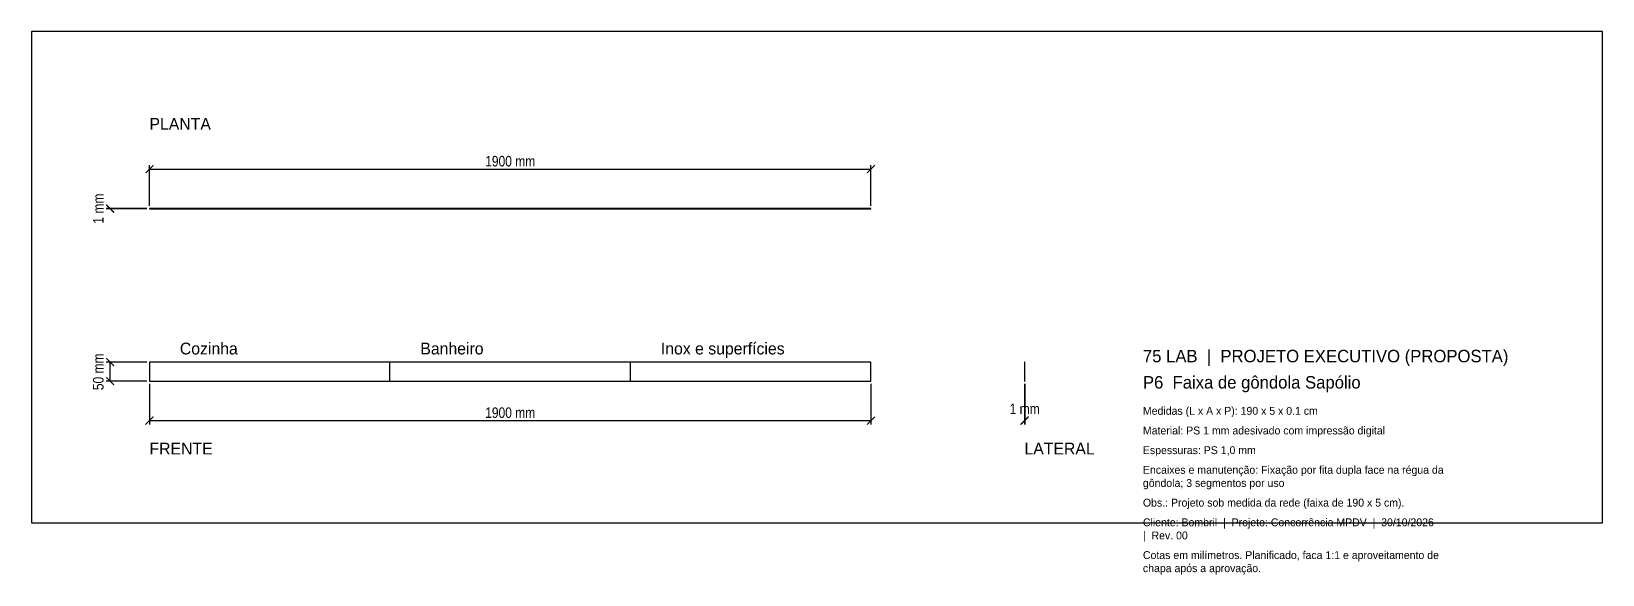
# Model space of a CAD drawing. Header units: millimetres. Extents: x 0 to 4137, y -136 to 1295.
import ezdxf

# ---------------------------------------------------------------- set-up
doc = ezdxf.new("R2010")
doc.units = ezdxf.units.MM
for name, color, linetype in [('CONTORNO', 7, 'Continuous'), ('COTAS', 3, 'Continuous'), ('MODULO', 1, 'Continuous'), ('MOLDURA', 7, 'Continuous'), ('TEXTO', 7, 'Continuous')]:
    doc.layers.add(name, color=color, linetype=linetype)
doc.styles.add('OpenSansCondensed-Light', font='OpenSansCondensed-Light.ttf')
doc.dimstyles.new('EZDXF', dxfattribs={"dimtxt": 0.25, "dimasz": 0.175, "dimexe": 0.375, "dimexo": 0.125, "dimgap": 0.1, "dimtad": 1, "dimlfac": 100, "dimzin": 12, "dimdsep": 46, "dimtxsty": 'OpenSansCondensed-Light', "dimblk": 'ARCHTICK', "dimcen": 2.5, "dimazin": 3, "dimtfac": 0.5, "dimtmove": 2, "dimatfit": 3})

# ---------------------------------------------------------------- blocks, each defined once
blk = doc.blocks.new('_ARCHTICK')
at = {"color": 0, "linetype": 'BYBLOCK', "const_width": 0.15}
blk.add_lwpolyline([(-0.5, -0.5), (0.5, 0.5)], dxfattribs=at)

msp = doc.modelspace()

# ---------------------------------------------------------------- linework, layer by layer
at = {"layer": 'CONTORNO'}
for points in [[(310.9, 827.3), (2210.9, 827.3), (2210.9, 828.3), (310.9, 828.3)], [(310.9, 373.1), (2210.9, 373.1), (2210.9, 423.1), (310.9, 423.1)], [(2615.1, 373.1), (2616.1, 373.1), (2616.1, 423.1), (2615.1, 423.1)]]:
    msp.add_lwpolyline(points, close=True, dxfattribs=at)
at = {"layer": 'MODULO'}
for p, q in [((944.2, 373.1), (944.2, 423.1)), ((1577.6, 373.1), (1577.6, 423.1))]:
    msp.add_line(p, q, dxfattribs=at)
at = {"layer": 'MOLDURA'}
msp.add_lwpolyline([(0, 0), (4137.5, 0), (4137.5, 1294.6), (0, 1294.6)], close=True, dxfattribs=at)

# ---------------------------------------------------------------- texts
at = {"layer": 'TEXTO'}
for s, height, p in [('PLANTA', 31.09, (310.9, 1035.5)), ('Cozinha', 31.09, (390.9, 443.8)), ('Banheiro', 31.09, (1024.2, 443.8)), ('Inox e superfícies', 31.091, (1657.6, 443.8)), ('75 LAB  |  PROJETO EXECUTIVO (PROPOSTA)', 32.818, (2927, 423.1)), ('P6  Faixa de gôndola Sapólio', 32.818, (2927, 354)), ('Medidas (L x A x P): 190 x 5 x 0.1 cm', 20.727, (2927, 284.9)), ('Material: PS 1 mm adesivado com impressão digital', 20.727, (2927, 233.1)), ('FRENTE', 31.09, (310.9, 180.3)), ('LATERAL', 31.09, (2615.1, 180.3)), ('Espessuras: PS 1,0 mm', 20.727, (2927, 181.3)), ('Encaixes e manutenção: Fixação por fita dupla face na régua da', 20.727, (2927, 129.5)), ('gôndola; 3 segmentos por uso', 20.727, (2927, 94.9)), ('Obs.: Projeto sob medida da rede (faixa de 190 x 5 cm).', 20.727, (2927, 43.1)), ('Cliente: Bombril  |  Projeto: Concorrência MPDV  |  30/10/2026', 20.727, (2927, -8.7)), ('|  Rev. 00', 20.73, (2927, -43.3)), ('Cotas em milímetros. Planificado, faca 1:1 e aproveitamento de', 20.727, (2927, -95.1)), ('chapa após a aprovação.', 20.727, (2927, -129.6))]:
    msp.add_text(s, height=height, dxfattribs=at).set_placement(p)

# ---------------------------------------------------------------- dimensions: what is measured, and where the dimension line sits
at = {"layer": 'COTAS'}
for base, p1, p2 in [((310.9, 931.9), (310.9, 828.3), (2210.9, 828.3)), ((310.9, 269.5), (310.9, 373.1), (2210.9, 373.1)), ((2615.1, 269.5), (2615.1, 373.1), (2616.1, 373.1))]:
    msp.add_linear_dim(base=base, p1=p1, p2=p2, dimstyle='EZDXF', override={"dimtxt": 27.636364, "dimasz": 20.727273, "dimexe": 10.363636, "dimexo": 6.909091, "dimgap": 6.909091, "dimdec": 0, "dimlfac": 1, "dimpost": '<> mm', "dimclrt": 3}, dxfattribs=at).render()
for base, p1, p2 in [((207.3, 827.3), (310.9, 827.3), (310.9, 828.3)), ((207.3, 373.1), (310.9, 373.1), (310.9, 423.1))]:
    msp.add_linear_dim(base=base, p1=p1, p2=p2, angle=90, dimstyle='EZDXF', override={"dimtxt": 27.636364, "dimasz": 20.727273, "dimexe": 10.363636, "dimexo": 6.909091, "dimgap": 6.909091, "dimdec": 0, "dimlfac": 1, "dimpost": '<> mm', "dimclrt": 3}, dxfattribs=at).render()

doc.saveas('drawing.dxf')
